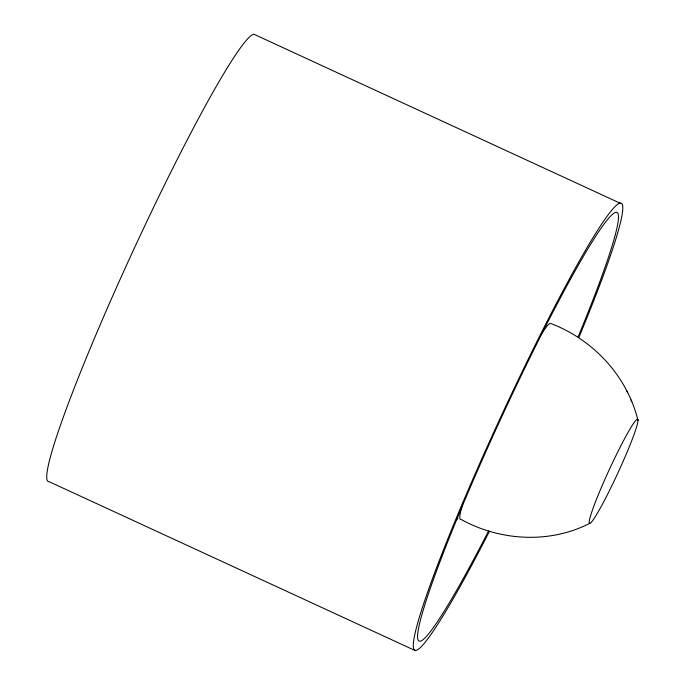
<?xml version="1.0" encoding="UTF-8"?>
<svg xmlns="http://www.w3.org/2000/svg" width="685" height="685" viewBox="0 0 685 685"><rect width="100%" height="100%" fill="white"/><g stroke="black" fill="none" stroke-linecap="round" stroke-linejoin="round"><path stroke-width="1.03" d="M456.621 519.821L457.914 518.134M589.913 523.271C549.721 543.933 500.247 541.09 461.056 519.427A107.939 8.674 -65.2 0 1 463.308 502.156M620.285 203.282L253.947 34.25A246.232 19.779 -65.2 0 0 129.551 258.545A246.232 19.779 -65.2 0 0 49.2 481.718L415.547 650.75M638.009 420.53A57.343 4.607 -65.2 0 0 602.021 485.93A57.343 4.607 -65.2 0 0 600.873 507.088A57.343 4.607 -65.2 0 0 638.009 420.53C627.212 376.031 593.013 339.306 550.346 323.337A107.939 8.674 -65.2 0 0 540.371 335.564M626.715 390.792L627.614 392.762M630.953 399.954L631.784 401.761M489.458 531.252A246.232 19.779 -65.2 0 1 426.019 596.781A246.232 19.779 -65.2 0 1 587.328 247.122A246.232 19.779 -65.2 0 1 578.868 337.431M488.593 530.943A236.111 18.966 -65.2 0 1 430.103 588.903A236.111 18.966 -65.2 0 1 583.86 255.565A236.111 18.966 -65.2 0 1 578.217 336.643"/></g></svg>
